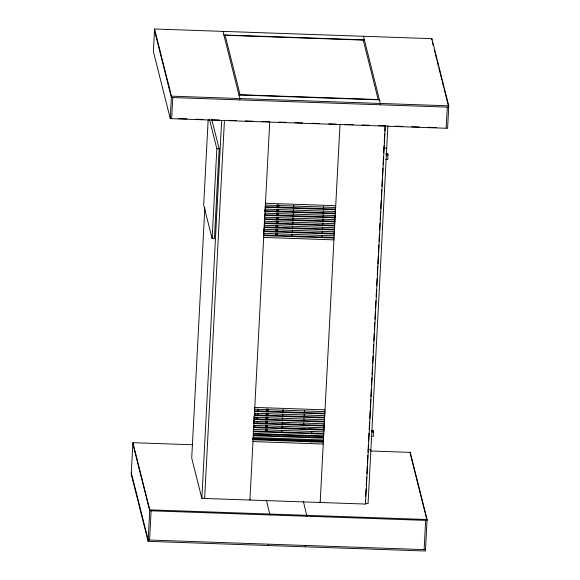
<?xml version="1.0" encoding="UTF-8"?>
<svg xmlns="http://www.w3.org/2000/svg" width="580" height="580" viewBox="0 0 580 580"><rect width="100%" height="100%" fill="white"/><g stroke="black" fill="none" stroke-linecap="round" stroke-linejoin="round"><path stroke-width="0.87" d="M192.517 444.773L132.878 442.7L131.225 474.172L148.11 541.336L425.445 551L427.09 519.52L410.205 452.364L370.453 450.979M154.555 29L153.381 51.482L170.266 118.639L447.593 128.31L448.775 105.828L431.89 38.664L154.555 29L171.441 96.157L170.266 118.639M148.11 541.336L149.763 509.856L132.878 442.7M149.567 540.031L151.097 510.806M171.651 118.69L172.76 97.556M208.162 119.589L203.689 205.03L212.128 238.605L214.44 238.685L219.153 148.756L211.794 119.48M204.834 207.792L191.719 458.062L201.847 498.358L365.473 504.063L385.316 125.497M212.128 238.605L216.84 148.676L209.481 119.4M201.847 498.358L221.64 120.698M224.417 120.792L204.624 498.452L204.457 497.785M239.779 99.891L239.852 98.542L222.966 31.385M252.88 439.734L252.974 437.922M253.3 431.6L253.445 428.888M253.728 423.465L253.873 420.754M253.968 418.949L254.062 417.143M324.742 411.459L324.822 413.895L254.562 411.445L254.489 409.009M263.625 234.639L263.719 232.834M263.813 231.021L263.907 229.216M264.248 222.814L334.5 225.265L334.674 225.932L264.415 223.488L264.335 221.082M264.429 219.276L264.574 216.565M264.857 211.149L264.951 209.337M269.714 122.307L249.922 500.033L249.755 499.358M257.542 421.355L257.447 423.117L257.02 421.406M257.68 418.716L257.774 416.955M257.868 415.2L257.955 413.438M258.093 410.799L258.187 409.038M265.314 431.592L265.408 429.78M265.502 427.975L265.647 425.263M265.742 423.458L265.836 421.653M265.93 419.84L266.068 417.129M266.162 415.324L266.256 413.518M266.358 411.706L266.495 408.994M275.587 235.487L275.681 233.682M275.775 231.869L275.921 229.165M276.015 227.353L276.109 225.548M276.203 223.742L276.348 221.031M276.442 219.218L276.537 217.413M276.631 215.608L276.776 212.896M276.87 211.091L276.964 209.279M277.059 207.473L277.196 204.762M266.133 431.563L266.227 429.758M266.321 427.953L266.459 425.241M266.553 423.429L266.648 421.624M266.742 419.818L266.887 417.107M266.981 415.302L267.075 413.489M267.17 411.684L267.315 408.973M276.406 235.465L276.5 233.653M276.595 231.848L276.74 229.136M276.834 227.331L276.928 225.526M277.023 223.713L277.168 221.002M277.262 219.196L277.356 217.391M277.45 215.579L277.588 212.867M277.682 211.062L277.784 209.257M277.878 207.451L278.016 204.74M267.054 431.6L267.148 429.787M267.242 427.982L267.387 425.271M267.481 423.465L267.576 421.66M267.67 419.848L267.815 417.136M267.909 415.331L268.004 413.525M268.098 411.713L268.236 409.009M277.334 235.494L277.428 233.689M277.523 231.884L277.661 229.173M277.755 227.36L277.849 225.555M277.95 223.749L278.088 221.038M278.183 219.225L278.277 217.42M278.371 215.615L278.516 212.904M278.61 211.098L278.704 209.286M278.799 207.481L278.944 204.769M268.286 545.519L268.359 544.171M269.888 514.946L266.43 500.09M281.314 440.923L281.409 439.118M281.742 432.796L281.88 430.084M282.032 428.497L282.308 421.95M282.46 420.362L282.605 417.651M282.59 416.527L282.793 414.04M282.888 412.235L283.033 409.524M292.015 236.691L292.161 233.979M292.313 232.399L292.45 229.687M292.443 228.556L292.646 226.069M292.74 224.264L292.878 221.553M292.871 220.422L293.016 217.71M293.161 216.13L293.306 213.418M293.299 212.294L293.437 209.583M293.589 207.995L293.734 205.284M303.768 422.965L303.673 424.727L292.117 424.328M303.855 421.211L303.993 418.572M304.087 416.81L304.224 414.171M304.319 412.409L304.413 410.647M305.269 546.809L305.334 545.461M306.871 516.236L303.405 501.381M311.308 442.076L311.402 440.271M311.728 433.949L311.873 431.237M322.009 237.887L322.146 235.175M322.226 233.704L322.371 230.992M322.437 229.76L322.574 227.048M322.654 225.569L322.792 222.85M322.857 221.625L323.002 218.914M323.082 217.427L323.219 214.716M323.285 213.491L323.43 210.786M323.502 209.293L323.647 206.582M323.132 442.177L323.227 440.372M323.372 437.661L323.466 435.855M323.749 430.433L323.894 427.721M323.988 425.916L324.082 424.111M324.22 421.399L324.321 419.594M324.416 417.788L324.51 415.976M334.073 233.472L334.167 231.667M334.261 229.861L334.356 228.049M334.5 225.337L334.595 223.532M334.689 221.727L334.783 219.921M334.877 218.116L335.022 215.405M335.117 213.592L335.211 211.787M335.305 209.982L335.443 207.27M339.974 124.758L320.174 502.483L320.008 501.809M380.291 104.791L380.364 103.443L363.479 36.286M365.473 504.063L365.494 499.779M365.683 496.197L366.067 488.933M366.248 485.402L366.676 477.188M366.864 473.708L367.249 466.349M367.43 462.92L367.814 455.503M367.995 452.125L368.387 444.664M368.575 441.047L368.989 433.144M369.177 429.526L369.569 422.073M369.75 418.666L370.171 410.524M370.315 407.812L370.75 399.489M370.895 396.778L371.323 388.643M371.497 385.192L371.889 377.805M372.07 374.332L372.454 366.959M372.635 363.479L373.027 356.12M373.208 352.618L373.643 344.375M373.825 340.859L374.209 333.529M374.39 330.005L374.774 322.69M374.963 319.145L375.347 311.851M375.528 308.292L375.912 301.005M376.145 296.525L376.529 289.26M376.717 285.672L377.094 278.422M377.283 274.811L377.711 266.669M377.855 263.965L378.283 255.816M378.472 252.22L378.849 244.956M379.037 241.374L379.422 234.102M379.603 230.536L379.987 223.242M380.175 219.689L380.603 211.562M380.748 208.764L381.176 200.622M381.357 197.106L381.741 189.769M381.923 186.26L382.314 178.908M382.495 175.421L382.88 168.055M383.068 164.437L383.496 156.296M383.677 152.83L384.061 145.45M384.25 141.991L384.671 133.857M384.815 131.153L385.105 125.664M387.875 125.766L368.082 503.483L365.306 503.389M373.215 432.557L373.31 430.759L371.229 430.686M387.73 155.556L387.824 153.758L385.743 153.685M373.31 430.759L373.353 436.37L371.272 436.298M387.824 153.758L387.875 159.377L385.794 159.304M410.161 453.263L410.205 452.364M431.817 40.02L431.89 38.664M424.125 549.601L425.655 520.376M447.318 107.126L446.122 127.926M223.865 34.967L364.378 39.868M225.134 35.278L363.247 40.092M240.084 94.736L378.196 99.55M238.953 94.96L379.465 99.862M171.441 96.157L448.775 105.828M448.702 107.177L171.368 97.505L154.49 30.348M178.778 118.603L186.919 118.893M195.91 119.204L203.123 119.451M212.135 119.77L219.436 120.024M228.462 120.335L236.589 120.618M245.492 120.93L252.851 121.191M261.877 121.503L269.801 121.778M278.777 122.09L286.266 122.351M294.93 122.656L302.521 122.916M311.982 123.25L319.681 123.518M328.715 123.83L336.219 124.091M344.969 124.395L353.271 124.685M362.13 124.997L369.489 125.251M378.385 125.563L385.722 125.816M395.546 126.165L402.846 126.418M411.8 126.73L419.079 126.984M428.062 127.296L436.203 127.578M383.924 148.147L386.7 148.248M216.84 148.676L219.153 148.756M386.026 154.802L388.107 154.875M265.473 203.254L335.733 205.697M265.379 205.052L335.639 207.495M265.169 209.097L335.428 211.548M264.958 213.143L335.211 215.593M264.668 214.723L334.928 217.167L335.095 217.841L264.835 215.39M335.001 219.639L264.741 217.188L264.574 216.521M334.79 223.684L264.531 221.234L264.364 220.567M334.58 227.73L264.32 225.286L264.154 224.612M264.031 226.86L334.29 229.31L334.457 229.985L264.204 227.534M334.363 231.782L264.11 229.332L263.936 228.658M334.152 235.828L263.893 233.377L263.726 232.703M263.683 237.423L333.942 239.874M254.772 407.399L325.032 409.85M254.678 409.197L324.938 411.648M254.395 410.778L324.655 413.228M254.468 413.25L324.727 415.693M254.185 414.823L324.438 417.274L324.611 417.941L254.352 415.498M324.517 419.746L254.257 417.296L254.091 416.621M324.3 423.791L254.047 421.341L253.873 420.667M259.231 423.175L266.336 423.429M282.337 423.98L290.341 424.263M253.83 425.387L324.089 427.837M253.417 427.083L256.121 427.177M258.832 427.272L266.046 427.518M281.38 428.054L289.493 428.337M292.197 428.432L305.725 428.903M308.437 428.997L322.864 429.504M371.512 431.803L373.592 431.875M323.879 431.882L253.619 429.432L253.453 428.765M323.669 435.928L253.409 433.485L253.243 432.81M253.3 433.978L323.625 436.428M253.199 437.53L323.451 439.981M252.162 438.444L323.386 440.923M252.981 441.576L323.241 444.026M368.133 449.427L370.91 449.529M149.763 509.856L427.09 519.52M425.51 549.651L148.183 539.98L131.297 472.823M432.477 42.63L433.137 45.247M434.232 49.612L434.891 52.229M435.326 53.969L436.638 59.203M437.081 60.951L438.393 66.185M438.835 67.925L440.147 73.16M440.59 74.907L441.902 80.134M442.344 81.882L443.657 87.116M444.099 88.856L448.26 105.429M363.181 39.824L378.262 99.818M410.379 454.133L427.047 520.419L149.713 510.755L132.827 443.599M225.069 35.01L240.149 95.004M254.867 412.844L255.512 415.411M255.947 417.122L256.375 418.84M335.349 209.075L265.096 206.625L265.263 207.299L335.523 209.75L335.349 209.075M335.138 213.121L264.879 210.67L265.053 211.345L335.305 213.795L335.138 213.121M334.718 221.219L264.458 218.769L264.625 219.436L334.885 221.886L334.718 221.219M334.08 233.356L263.82 230.905L263.987 231.579L334.247 234.03L334.08 233.356M333.863 237.401L263.61 234.958L263.777 235.625L334.036 238.075L333.863 237.401M324.227 421.319L253.968 418.869L254.142 419.543L324.394 421.993L324.227 421.319M324.017 425.365L253.757 422.914L253.924 423.588L324.184 426.039L324.017 425.365M323.807 429.41L253.547 426.967L253.714 427.634L323.974 430.084L323.807 429.41M323.589 433.463L253.337 431.012L253.504 431.679L323.763 434.13L323.589 433.463M323.379 437.509L253.119 435.058L253.293 435.732L323.546 438.183L323.379 437.509M323.169 441.554L252.909 439.103L253.076 439.778L323.336 442.228L323.169 441.554"/></g></svg>
